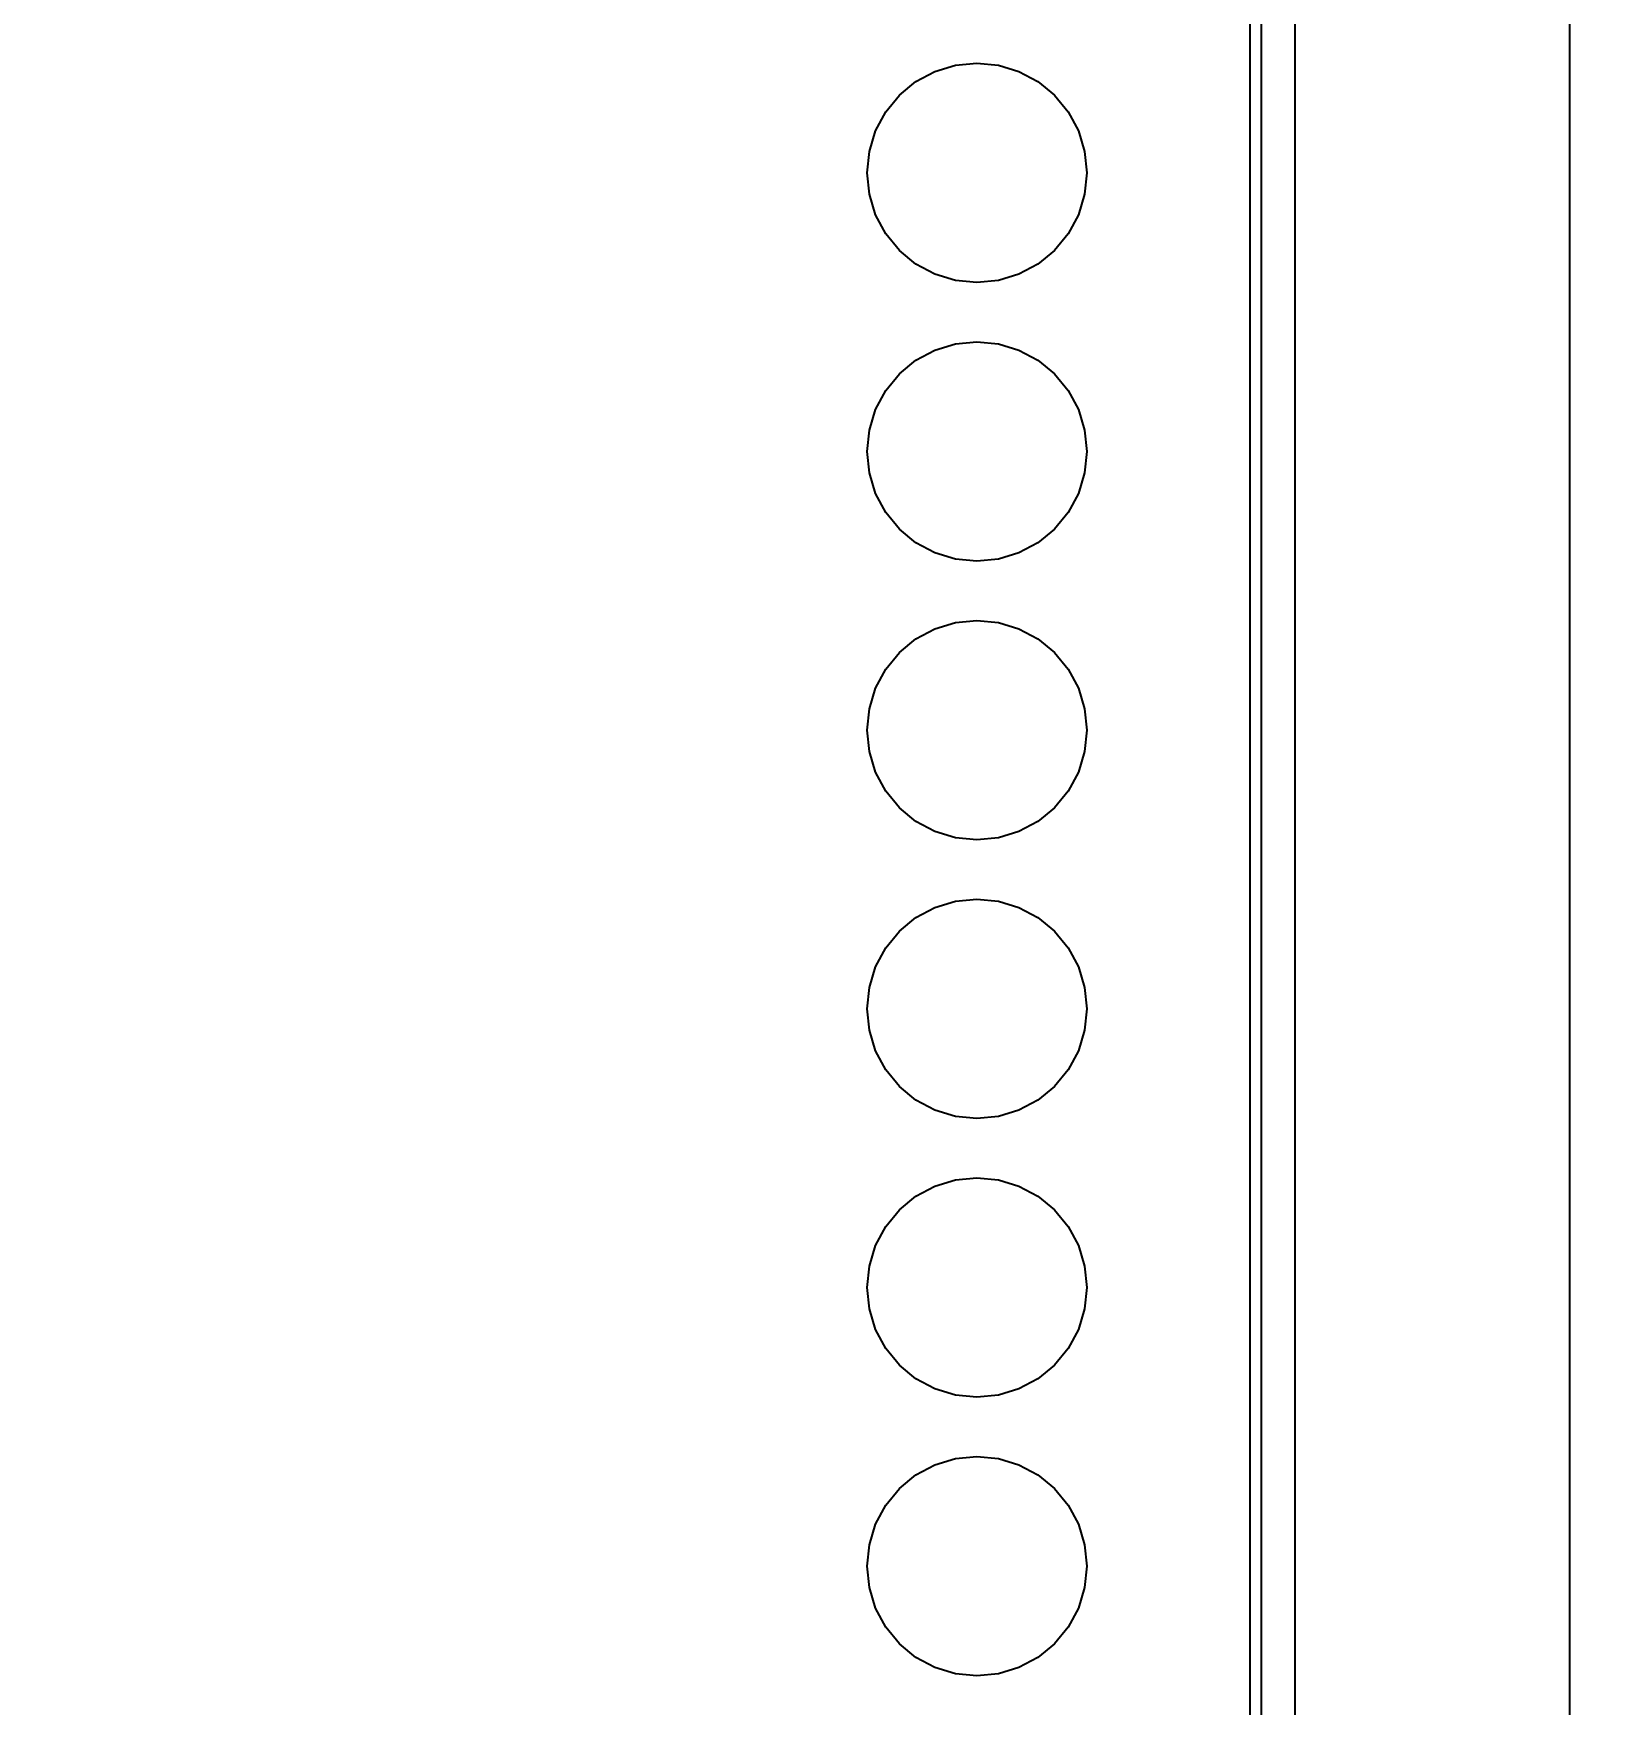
# Model space of a CAD drawing. Header units: millimetres. Extents: x 0 to 489, y -139 to 89.
# Drawn here: x 51.59 to 66.04, y 11.77 to 27.01 of the extents above; entities that cross this region are included whole.
import ezdxf

# ---------------------------------------------------------------- set-up
doc = ezdxf.new("R2010")
doc.units = ezdxf.units.MM
doc.header["$MEASUREMENT"] = 0
doc.layers.get('0').update_dxf_attribs({"linetype": 'CONTINUOUS'})
doc.layers.get('Defpoints').update_dxf_attribs({"linetype": 'CONTINUOUS'})
doc.layers.add('BLACK', color=7, linetype='CONTINUOUS')
doc.dimstyles.get("Standard").update_dxf_attribs({"dimtxt": 0.18, "dimasz": 0.18, "dimexe": 0.18, "dimexo": 0.0625, "dimgap": 0.09, "dimtad": 0, "dimtih": 1, "dimtoh": 1, "dimdec": 4, "dimzin": 0, "dimdsep": 46, "dimtxsty": 'Standard', "dimcen": 0.09, "dimadec": 0, "dimazin": 0, "dimtfac": 1, "dimtdec": 4, "dimtofl": 0, "dimtmove": 0, "dimatfit": 3, "dimfxl": 1, "dimtolj": 1, "dimtzin": 0, "dimarcsym": 0})

# ---------------------------------------------------------------- blocks, each defined once
blk = doc.blocks.new('*D0')
at = {"color": 0, "linetype": 'Continuous', "lineweight": -2, "transparency": 16777216}
for p, q in [((63.158, 55.01), (65.78, 55.01)), ((65.6, 54.83), (65.6, 28.19)), ((65.6, 1.19), (65.6, 27.83)), ((63.158, 1.01), (65.78, 1.01))]:
    blk.add_line(p, q, dxfattribs=at)
at = {"color": 0, "linetype": 'Continuous', "transparency": 16777216}
for points in [[(65.57, 54.83), (65.63, 54.83), (65.6, 55.01)], [(65.57, 1.19), (65.63, 1.19), (65.6, 1.01)]]:
    blk.add_solid(points, dxfattribs=at)
at = {"layer": 'Defpoints', "color": 0, "linetype": 'Continuous', "transparency": 16777216}
for p in [(63.096, 55.01), (63.096, 1.01), (65.6, 1.01)]:
    blk.add_point(p, dxfattribs=at)
at = {"color": 0, "linetype": 'Continuous', "transparency": 16777216, "insert": (65.6, 28.01), "char_height": 0.18, "attachment_point": 5}
blk.add_mtext('\\A1;54.0000', dxfattribs=at)

msp = doc.modelspace()

# ---------------------------------------------------------------- linework, layer by layer
at = {"linetype": 'Continuous'}
msp.add_lwpolyline([(0.09581, 1.00993), (63.09581, 1.00993), (63.09581, 55.00993), (0.09581, 55.00993)], close=True, dxfattribs=at)
at = {"layer": 'BLACK', "linetype": 'Continuous'}
for p, q in [((62.68407, 1.38039), (62.68407, 54.62039)), ((62.78407, 54.67039), (62.78407, 1.33039)), ((59.81107, 26.65929), (59.99907, 26.71619)), ((59.81107, 26.65929), (59.99907, 26.71619)), ((59.81107, 26.65929), (59.99907, 26.71619)), ((59.81107, 26.65929), (59.99907, 26.71619)), ((59.99907, 26.71619), (60.19407, 26.73539)), ((59.99907, 26.71619), (60.19407, 26.73539)), ((59.99907, 26.71619), (60.19407, 26.73539)), ((59.99907, 26.71619), (60.19407, 26.73539)), ((60.19407, 26.73539), (60.38907, 26.71619)), ((60.19407, 26.73539), (60.38907, 26.71619)), ((60.19407, 26.73539), (60.38907, 26.71619)), ((60.19407, 26.73539), (60.38907, 26.71619)), ((60.38907, 26.71619), (60.57707, 26.65929)), ((60.38907, 26.71619), (60.57707, 26.65929)), ((60.38907, 26.71619), (60.57707, 26.65929)), ((60.38907, 26.71619), (60.57707, 26.65929)), ((59.48707, 26.44249), (59.63807, 26.56689)), ((59.48707, 26.44249), (59.63807, 26.56689)), ((59.48707, 26.44249), (59.63807, 26.56689)), ((59.48707, 26.44249), (59.63807, 26.56689)), ((59.63807, 26.56689), (59.81107, 26.65929)), ((59.63807, 26.56689), (59.81107, 26.65929)), ((59.63807, 26.56689), (59.81107, 26.65929)), ((59.63807, 26.56689), (59.81107, 26.65929)), ((60.57707, 26.65929), (60.75007, 26.56689)), ((60.57707, 26.65929), (60.75007, 26.56689)), ((60.57707, 26.65929), (60.75007, 26.56689)), ((60.57707, 26.65929), (60.75007, 26.56689)), ((60.75007, 26.56689), (60.90107, 26.44249)), ((60.75007, 26.56689), (60.90107, 26.44249)), ((60.75007, 26.56689), (60.90107, 26.44249)), ((60.75007, 26.56689), (60.90107, 26.44249)), ((59.36307, 26.29099), (59.48707, 26.44249)), ((59.36307, 26.29099), (59.48707, 26.44249)), ((59.36307, 26.29099), (59.48707, 26.44249)), ((59.36307, 26.29099), (59.48707, 26.44249)), ((60.90107, 26.44249), (61.02507, 26.29099)), ((60.90107, 26.44249), (61.02507, 26.29099)), ((60.90107, 26.44249), (61.02507, 26.29099)), ((60.90107, 26.44249), (61.02507, 26.29099)), ((59.27007, 26.11809), (59.36307, 26.29099)), ((59.27007, 26.11809), (59.36307, 26.29099)), ((59.27007, 26.11809), (59.36307, 26.29099)), ((59.27007, 26.11809), (59.36307, 26.29099)), ((61.02507, 26.29099), (61.11807, 26.11809)), ((61.02507, 26.29099), (61.11807, 26.11809)), ((61.02507, 26.29099), (61.11807, 26.11809)), ((61.02507, 26.29099), (61.11807, 26.11809)), ((59.21307, 25.93049), (59.27007, 26.11809)), ((59.21307, 25.93049), (59.27007, 26.11809)), ((59.21307, 25.93049), (59.27007, 26.11809)), ((59.21307, 25.93049), (59.27007, 26.11809)), ((61.11807, 26.11809), (61.17507, 25.93049)), ((61.11807, 26.11809), (61.17507, 25.93049)), ((61.11807, 26.11809), (61.17507, 25.93049)), ((61.11807, 26.11809), (61.17507, 25.93049)), ((59.19407, 25.73539), (59.21307, 25.93049)), ((59.19407, 25.73539), (59.21307, 25.93049)), ((59.19407, 25.73539), (59.21307, 25.93049)), ((59.19407, 25.73539), (59.21307, 25.93049)), ((61.17507, 25.93049), (61.19407, 25.73539)), ((61.17507, 25.93049), (61.19407, 25.73539)), ((61.17507, 25.93049), (61.19407, 25.73539)), ((61.17507, 25.93049), (61.19407, 25.73539)), ((59.21307, 25.54029), (59.19407, 25.73539)), ((59.21307, 25.54029), (59.19407, 25.73539)), ((59.21307, 25.54029), (59.19407, 25.73539)), ((59.21307, 25.54029), (59.19407, 25.73539)), ((61.19407, 25.73539), (61.17507, 25.54029)), ((61.19407, 25.73539), (61.17507, 25.54029)), ((61.19407, 25.73539), (61.17507, 25.54029)), ((61.19407, 25.73539), (61.17507, 25.54029)), ((59.27007, 25.35269), (59.21307, 25.54029)), ((59.27007, 25.35269), (59.21307, 25.54029)), ((59.27007, 25.35269), (59.21307, 25.54029)), ((59.27007, 25.35269), (59.21307, 25.54029)), ((61.17507, 25.54029), (61.11807, 25.35269)), ((61.17507, 25.54029), (61.11807, 25.35269)), ((61.17507, 25.54029), (61.11807, 25.35269)), ((61.17507, 25.54029), (61.11807, 25.35269)), ((59.36307, 25.17979), (59.27007, 25.35269)), ((59.36307, 25.17979), (59.27007, 25.35269)), ((59.36307, 25.17979), (59.27007, 25.35269)), ((59.36307, 25.17979), (59.27007, 25.35269)), ((61.11807, 25.35269), (61.02507, 25.17979)), ((61.11807, 25.35269), (61.02507, 25.17979)), ((61.11807, 25.35269), (61.02507, 25.17979)), ((61.11807, 25.35269), (61.02507, 25.17979)), ((59.48707, 25.02829), (59.36307, 25.17979)), ((59.48707, 25.02829), (59.36307, 25.17979)), ((59.48707, 25.02829), (59.36307, 25.17979)), ((59.48707, 25.02829), (59.36307, 25.17979)), ((61.02507, 25.17979), (60.90107, 25.02829)), ((61.02507, 25.17979), (60.90107, 25.02829)), ((61.02507, 25.17979), (60.90107, 25.02829)), ((61.02507, 25.17979), (60.90107, 25.02829)), ((59.63807, 24.90389), (59.48707, 25.02829)), ((59.63807, 24.90389), (59.48707, 25.02829)), ((59.63807, 24.90389), (59.48707, 25.02829)), ((59.63807, 24.90389), (59.48707, 25.02829)), ((60.90107, 25.02829), (60.75007, 24.90389)), ((60.90107, 25.02829), (60.75007, 24.90389)), ((60.90107, 25.02829), (60.75007, 24.90389)), ((60.90107, 25.02829), (60.75007, 24.90389)), ((59.81107, 24.81149), (59.63807, 24.90389)), ((59.81107, 24.81149), (59.63807, 24.90389)), ((59.81107, 24.81149), (59.63807, 24.90389)), ((59.81107, 24.81149), (59.63807, 24.90389)), ((60.75007, 24.90389), (60.57707, 24.81149)), ((60.75007, 24.90389), (60.57707, 24.81149)), ((60.75007, 24.90389), (60.57707, 24.81149)), ((60.75007, 24.90389), (60.57707, 24.81149)), ((59.99907, 24.75459), (59.81107, 24.81149)), ((59.99907, 24.75459), (59.81107, 24.81149)), ((59.99907, 24.75459), (59.81107, 24.81149)), ((59.99907, 24.75459), (59.81107, 24.81149)), ((60.19407, 24.73539), (59.99907, 24.75459)), ((60.19407, 24.73539), (59.99907, 24.75459)), ((60.19407, 24.73539), (59.99907, 24.75459)), ((60.19407, 24.73539), (59.99907, 24.75459)), ((60.38907, 24.75459), (60.19407, 24.73539)), ((60.38907, 24.75459), (60.19407, 24.73539)), ((60.38907, 24.75459), (60.19407, 24.73539)), ((60.38907, 24.75459), (60.19407, 24.73539)), ((60.57707, 24.81149), (60.38907, 24.75459)), ((60.57707, 24.81149), (60.38907, 24.75459)), ((60.57707, 24.81149), (60.38907, 24.75459)), ((60.57707, 24.81149), (60.38907, 24.75459)), ((59.63807, 24.02689), (59.81107, 24.11929)), ((59.63807, 24.02689), (59.81107, 24.11929)), ((59.63807, 24.02689), (59.81107, 24.11929)), ((59.63807, 24.02689), (59.81107, 24.11929)), ((59.81107, 24.11929), (59.99907, 24.17619)), ((59.81107, 24.11929), (59.99907, 24.17619)), ((59.81107, 24.11929), (59.99907, 24.17619)), ((59.81107, 24.11929), (59.99907, 24.17619)), ((59.99907, 24.17619), (60.19407, 24.19539)), ((59.99907, 24.17619), (60.19407, 24.19539)), ((59.99907, 24.17619), (60.19407, 24.19539)), ((59.99907, 24.17619), (60.19407, 24.19539)), ((60.19407, 24.19539), (60.38907, 24.17619)), ((60.19407, 24.19539), (60.38907, 24.17619)), ((60.19407, 24.19539), (60.38907, 24.17619)), ((60.19407, 24.19539), (60.38907, 24.17619)), ((60.38907, 24.17619), (60.57707, 24.11929)), ((60.38907, 24.17619), (60.57707, 24.11929)), ((60.38907, 24.17619), (60.57707, 24.11929)), ((60.38907, 24.17619), (60.57707, 24.11929)), ((60.57707, 24.11929), (60.75007, 24.02689)), ((60.57707, 24.11929), (60.75007, 24.02689)), ((60.57707, 24.11929), (60.75007, 24.02689)), ((60.57707, 24.11929), (60.75007, 24.02689)), ((59.48707, 23.90249), (59.63807, 24.02689)), ((59.48707, 23.90249), (59.63807, 24.02689)), ((59.48707, 23.90249), (59.63807, 24.02689)), ((59.48707, 23.90249), (59.63807, 24.02689)), ((60.75007, 24.02689), (60.90107, 23.90249)), ((60.75007, 24.02689), (60.90107, 23.90249)), ((60.75007, 24.02689), (60.90107, 23.90249)), ((60.75007, 24.02689), (60.90107, 23.90249)), ((59.36307, 23.75099), (59.48707, 23.90249)), ((59.36307, 23.75099), (59.48707, 23.90249)), ((59.36307, 23.75099), (59.48707, 23.90249)), ((59.36307, 23.75099), (59.48707, 23.90249)), ((60.90107, 23.90249), (61.02507, 23.75099)), ((60.90107, 23.90249), (61.02507, 23.75099)), ((60.90107, 23.90249), (61.02507, 23.75099)), ((60.90107, 23.90249), (61.02507, 23.75099)), ((59.27007, 23.57809), (59.36307, 23.75099)), ((59.27007, 23.57809), (59.36307, 23.75099)), ((59.27007, 23.57809), (59.36307, 23.75099)), ((59.27007, 23.57809), (59.36307, 23.75099)), ((61.02507, 23.75099), (61.11807, 23.57809)), ((61.02507, 23.75099), (61.11807, 23.57809)), ((61.02507, 23.75099), (61.11807, 23.57809)), ((61.02507, 23.75099), (61.11807, 23.57809)), ((59.21307, 23.39049), (59.27007, 23.57809)), ((59.21307, 23.39049), (59.27007, 23.57809)), ((59.21307, 23.39049), (59.27007, 23.57809)), ((59.21307, 23.39049), (59.27007, 23.57809)), ((61.11807, 23.57809), (61.17507, 23.39049)), ((61.11807, 23.57809), (61.17507, 23.39049)), ((61.11807, 23.57809), (61.17507, 23.39049)), ((61.11807, 23.57809), (61.17507, 23.39049)), ((59.19407, 23.19539), (59.21307, 23.39049)), ((59.19407, 23.19539), (59.21307, 23.39049)), ((59.19407, 23.19539), (59.21307, 23.39049)), ((59.19407, 23.19539), (59.21307, 23.39049)), ((61.17507, 23.39049), (61.19407, 23.19539)), ((61.17507, 23.39049), (61.19407, 23.19539)), ((61.17507, 23.39049), (61.19407, 23.19539)), ((61.17507, 23.39049), (61.19407, 23.19539)), ((59.21307, 23.00029), (59.19407, 23.19539)), ((59.21307, 23.00029), (59.19407, 23.19539)), ((59.21307, 23.00029), (59.19407, 23.19539)), ((59.21307, 23.00029), (59.19407, 23.19539)), ((61.19407, 23.19539), (61.17507, 23.00029)), ((61.19407, 23.19539), (61.17507, 23.00029)), ((61.19407, 23.19539), (61.17507, 23.00029)), ((61.19407, 23.19539), (61.17507, 23.00029)), ((59.27007, 22.81269), (59.21307, 23.00029)), ((59.27007, 22.81269), (59.21307, 23.00029)), ((59.27007, 22.81269), (59.21307, 23.00029)), ((59.27007, 22.81269), (59.21307, 23.00029)), ((61.17507, 23.00029), (61.11807, 22.81269)), ((61.17507, 23.00029), (61.11807, 22.81269)), ((61.17507, 23.00029), (61.11807, 22.81269)), ((61.17507, 23.00029), (61.11807, 22.81269)), ((59.36307, 22.63979), (59.27007, 22.81269)), ((59.36307, 22.63979), (59.27007, 22.81269)), ((59.36307, 22.63979), (59.27007, 22.81269)), ((59.36307, 22.63979), (59.27007, 22.81269)), ((61.11807, 22.81269), (61.02507, 22.63979)), ((61.11807, 22.81269), (61.02507, 22.63979)), ((61.11807, 22.81269), (61.02507, 22.63979)), ((61.11807, 22.81269), (61.02507, 22.63979)), ((59.48707, 22.48829), (59.36307, 22.63979)), ((59.48707, 22.48829), (59.36307, 22.63979)), ((59.48707, 22.48829), (59.36307, 22.63979)), ((59.48707, 22.48829), (59.36307, 22.63979)), ((61.02507, 22.63979), (60.90107, 22.48829)), ((61.02507, 22.63979), (60.90107, 22.48829)), ((61.02507, 22.63979), (60.90107, 22.48829)), ((61.02507, 22.63979), (60.90107, 22.48829)), ((59.63807, 22.36389), (59.48707, 22.48829)), ((59.63807, 22.36389), (59.48707, 22.48829)), ((59.63807, 22.36389), (59.48707, 22.48829)), ((59.63807, 22.36389), (59.48707, 22.48829)), ((60.90107, 22.48829), (60.75007, 22.36389)), ((60.90107, 22.48829), (60.75007, 22.36389)), ((60.90107, 22.48829), (60.75007, 22.36389)), ((60.90107, 22.48829), (60.75007, 22.36389)), ((59.81107, 22.27149), (59.63807, 22.36389)), ((59.81107, 22.27149), (59.63807, 22.36389)), ((59.81107, 22.27149), (59.63807, 22.36389)), ((59.81107, 22.27149), (59.63807, 22.36389)), ((59.99907, 22.21459), (59.81107, 22.27149)), ((59.99907, 22.21459), (59.81107, 22.27149)), ((59.99907, 22.21459), (59.81107, 22.27149)), ((59.99907, 22.21459), (59.81107, 22.27149)), ((60.57707, 22.27149), (60.38907, 22.21459)), ((60.57707, 22.27149), (60.38907, 22.21459)), ((60.57707, 22.27149), (60.38907, 22.21459)), ((60.57707, 22.27149), (60.38907, 22.21459)), ((60.75007, 22.36389), (60.57707, 22.27149)), ((60.75007, 22.36389), (60.57707, 22.27149)), ((60.75007, 22.36389), (60.57707, 22.27149)), ((60.75007, 22.36389), (60.57707, 22.27149)), ((60.19407, 22.19539), (59.99907, 22.21459)), ((60.19407, 22.19539), (59.99907, 22.21459)), ((60.19407, 22.19539), (59.99907, 22.21459)), ((60.19407, 22.19539), (59.99907, 22.21459)), ((60.38907, 22.21459), (60.19407, 22.19539)), ((60.38907, 22.21459), (60.19407, 22.19539)), ((60.38907, 22.21459), (60.19407, 22.19539)), ((60.38907, 22.21459), (60.19407, 22.19539)), ((59.99907, 21.63619), (60.19407, 21.65539)), ((59.99907, 21.63619), (60.19407, 21.65539)), ((59.99907, 21.63619), (60.19407, 21.65539)), ((59.99907, 21.63619), (60.19407, 21.65539)), ((60.19407, 21.65539), (60.38907, 21.63619)), ((60.19407, 21.65539), (60.38907, 21.63619)), ((60.19407, 21.65539), (60.38907, 21.63619)), ((60.19407, 21.65539), (60.38907, 21.63619)), ((59.63807, 21.48689), (59.81107, 21.57929)), ((59.63807, 21.48689), (59.81107, 21.57929)), ((59.63807, 21.48689), (59.81107, 21.57929)), ((59.63807, 21.48689), (59.81107, 21.57929)), ((59.81107, 21.57929), (59.99907, 21.63619)), ((59.81107, 21.57929), (59.99907, 21.63619)), ((59.81107, 21.57929), (59.99907, 21.63619)), ((59.81107, 21.57929), (59.99907, 21.63619)), ((60.38907, 21.63619), (60.57707, 21.57929)), ((60.38907, 21.63619), (60.57707, 21.57929)), ((60.38907, 21.63619), (60.57707, 21.57929)), ((60.38907, 21.63619), (60.57707, 21.57929)), ((60.57707, 21.57929), (60.75007, 21.48689)), ((60.57707, 21.57929), (60.75007, 21.48689)), ((60.57707, 21.57929), (60.75007, 21.48689)), ((60.57707, 21.57929), (60.75007, 21.48689)), ((59.36307, 21.21099), (59.48707, 21.36249)), ((59.36307, 21.21099), (59.48707, 21.36249)), ((59.36307, 21.21099), (59.48707, 21.36249)), ((59.36307, 21.21099), (59.48707, 21.36249)), ((59.48707, 21.36249), (59.63807, 21.48689)), ((59.48707, 21.36249), (59.63807, 21.48689)), ((59.48707, 21.36249), (59.63807, 21.48689)), ((59.48707, 21.36249), (59.63807, 21.48689)), ((60.75007, 21.48689), (60.90107, 21.36249)), ((60.75007, 21.48689), (60.90107, 21.36249)), ((60.75007, 21.48689), (60.90107, 21.36249)), ((60.75007, 21.48689), (60.90107, 21.36249)), ((60.90107, 21.36249), (61.02507, 21.21099)), ((60.90107, 21.36249), (61.02507, 21.21099)), ((60.90107, 21.36249), (61.02507, 21.21099)), ((60.90107, 21.36249), (61.02507, 21.21099)), ((59.27007, 21.03809), (59.36307, 21.21099)), ((59.27007, 21.03809), (59.36307, 21.21099)), ((59.27007, 21.03809), (59.36307, 21.21099)), ((59.27007, 21.03809), (59.36307, 21.21099)), ((61.02507, 21.21099), (61.11807, 21.03809)), ((61.02507, 21.21099), (61.11807, 21.03809)), ((61.02507, 21.21099), (61.11807, 21.03809)), ((61.02507, 21.21099), (61.11807, 21.03809)), ((59.21307, 20.85049), (59.27007, 21.03809)), ((59.21307, 20.85049), (59.27007, 21.03809)), ((59.21307, 20.85049), (59.27007, 21.03809)), ((59.21307, 20.85049), (59.27007, 21.03809)), ((61.11807, 21.03809), (61.17507, 20.85049)), ((61.11807, 21.03809), (61.17507, 20.85049)), ((61.11807, 21.03809), (61.17507, 20.85049)), ((61.11807, 21.03809), (61.17507, 20.85049)), ((59.19407, 20.65539), (59.21307, 20.85049)), ((59.19407, 20.65539), (59.21307, 20.85049)), ((59.19407, 20.65539), (59.21307, 20.85049)), ((59.19407, 20.65539), (59.21307, 20.85049)), ((61.17507, 20.85049), (61.19407, 20.65539)), ((61.17507, 20.85049), (61.19407, 20.65539)), ((61.17507, 20.85049), (61.19407, 20.65539)), ((61.17507, 20.85049), (61.19407, 20.65539)), ((59.21307, 20.46029), (59.19407, 20.65539)), ((59.21307, 20.46029), (59.19407, 20.65539)), ((59.21307, 20.46029), (59.19407, 20.65539)), ((59.21307, 20.46029), (59.19407, 20.65539)), ((61.19407, 20.65539), (61.17507, 20.46029)), ((61.19407, 20.65539), (61.17507, 20.46029)), ((61.19407, 20.65539), (61.17507, 20.46029)), ((61.19407, 20.65539), (61.17507, 20.46029)), ((59.27007, 20.27269), (59.21307, 20.46029)), ((59.27007, 20.27269), (59.21307, 20.46029)), ((59.27007, 20.27269), (59.21307, 20.46029)), ((59.27007, 20.27269), (59.21307, 20.46029)), ((61.17507, 20.46029), (61.11807, 20.27269)), ((61.17507, 20.46029), (61.11807, 20.27269)), ((61.17507, 20.46029), (61.11807, 20.27269)), ((61.17507, 20.46029), (61.11807, 20.27269)), ((59.36307, 20.09979), (59.27007, 20.27269)), ((59.36307, 20.09979), (59.27007, 20.27269)), ((59.36307, 20.09979), (59.27007, 20.27269)), ((59.36307, 20.09979), (59.27007, 20.27269)), ((61.11807, 20.27269), (61.02507, 20.09979)), ((61.11807, 20.27269), (61.02507, 20.09979)), ((61.11807, 20.27269), (61.02507, 20.09979)), ((61.11807, 20.27269), (61.02507, 20.09979)), ((59.48707, 19.94829), (59.36307, 20.09979)), ((59.48707, 19.94829), (59.36307, 20.09979)), ((59.48707, 19.94829), (59.36307, 20.09979)), ((59.48707, 19.94829), (59.36307, 20.09979)), ((61.02507, 20.09979), (60.90107, 19.94829)), ((61.02507, 20.09979), (60.90107, 19.94829)), ((61.02507, 20.09979), (60.90107, 19.94829)), ((61.02507, 20.09979), (60.90107, 19.94829)), ((59.63807, 19.82389), (59.48707, 19.94829)), ((59.63807, 19.82389), (59.48707, 19.94829)), ((59.63807, 19.82389), (59.48707, 19.94829)), ((59.63807, 19.82389), (59.48707, 19.94829)), ((59.81107, 19.73149), (59.63807, 19.82389)), ((59.81107, 19.73149), (59.63807, 19.82389)), ((59.81107, 19.73149), (59.63807, 19.82389)), ((59.81107, 19.73149), (59.63807, 19.82389)), ((60.75007, 19.82389), (60.57707, 19.73149)), ((60.75007, 19.82389), (60.57707, 19.73149)), ((60.75007, 19.82389), (60.57707, 19.73149)), ((60.75007, 19.82389), (60.57707, 19.73149)), ((60.90107, 19.94829), (60.75007, 19.82389)), ((60.90107, 19.94829), (60.75007, 19.82389)), ((60.90107, 19.94829), (60.75007, 19.82389)), ((60.90107, 19.94829), (60.75007, 19.82389)), ((59.99907, 19.67459), (59.81107, 19.73149)), ((59.99907, 19.67459), (59.81107, 19.73149)), ((59.99907, 19.67459), (59.81107, 19.73149)), ((59.99907, 19.67459), (59.81107, 19.73149)), ((60.19407, 19.65539), (59.99907, 19.67459)), ((60.19407, 19.65539), (59.99907, 19.67459)), ((60.19407, 19.65539), (59.99907, 19.67459)), ((60.19407, 19.65539), (59.99907, 19.67459)), ((60.38907, 19.67459), (60.19407, 19.65539)), ((60.38907, 19.67459), (60.19407, 19.65539)), ((60.38907, 19.67459), (60.19407, 19.65539)), ((60.38907, 19.67459), (60.19407, 19.65539)), ((60.57707, 19.73149), (60.38907, 19.67459)), ((60.57707, 19.73149), (60.38907, 19.67459)), ((60.57707, 19.73149), (60.38907, 19.67459)), ((60.57707, 19.73149), (60.38907, 19.67459)), ((59.81107, 19.03929), (59.99907, 19.09619)), ((59.81107, 19.03929), (59.99907, 19.09619)), ((59.81107, 19.03929), (59.99907, 19.09619)), ((59.81107, 19.03929), (59.99907, 19.09619)), ((59.99907, 19.09619), (60.19407, 19.11539)), ((59.99907, 19.09619), (60.19407, 19.11539)), ((59.99907, 19.09619), (60.19407, 19.11539)), ((59.99907, 19.09619), (60.19407, 19.11539)), ((60.19407, 19.11539), (60.38907, 19.09619)), ((60.19407, 19.11539), (60.38907, 19.09619)), ((60.19407, 19.11539), (60.38907, 19.09619)), ((60.19407, 19.11539), (60.38907, 19.09619)), ((60.38907, 19.09619), (60.57707, 19.03929)), ((60.38907, 19.09619), (60.57707, 19.03929)), ((60.38907, 19.09619), (60.57707, 19.03929)), ((60.38907, 19.09619), (60.57707, 19.03929)), ((59.48707, 18.82249), (59.63807, 18.94689)), ((59.48707, 18.82249), (59.63807, 18.94689)), ((59.48707, 18.82249), (59.63807, 18.94689)), ((59.48707, 18.82249), (59.63807, 18.94689)), ((59.63807, 18.94689), (59.81107, 19.03929)), ((59.63807, 18.94689), (59.81107, 19.03929)), ((59.63807, 18.94689), (59.81107, 19.03929)), ((59.63807, 18.94689), (59.81107, 19.03929)), ((60.57707, 19.03929), (60.75007, 18.94689)), ((60.57707, 19.03929), (60.75007, 18.94689)), ((60.57707, 19.03929), (60.75007, 18.94689)), ((60.57707, 19.03929), (60.75007, 18.94689)), ((60.75007, 18.94689), (60.90107, 18.82249)), ((60.75007, 18.94689), (60.90107, 18.82249)), ((60.75007, 18.94689), (60.90107, 18.82249)), ((60.75007, 18.94689), (60.90107, 18.82249)), ((59.36307, 18.67099), (59.48707, 18.82249)), ((59.36307, 18.67099), (59.48707, 18.82249)), ((59.36307, 18.67099), (59.48707, 18.82249)), ((59.36307, 18.67099), (59.48707, 18.82249)), ((60.90107, 18.82249), (61.02507, 18.67099)), ((60.90107, 18.82249), (61.02507, 18.67099)), ((60.90107, 18.82249), (61.02507, 18.67099)), ((60.90107, 18.82249), (61.02507, 18.67099)), ((59.27007, 18.49809), (59.36307, 18.67099)), ((59.27007, 18.49809), (59.36307, 18.67099)), ((59.27007, 18.49809), (59.36307, 18.67099)), ((59.27007, 18.49809), (59.36307, 18.67099)), ((61.02507, 18.67099), (61.11807, 18.49809)), ((61.02507, 18.67099), (61.11807, 18.49809)), ((61.02507, 18.67099), (61.11807, 18.49809)), ((61.02507, 18.67099), (61.11807, 18.49809)), ((59.21307, 18.31049), (59.27007, 18.49809)), ((59.21307, 18.31049), (59.27007, 18.49809)), ((59.21307, 18.31049), (59.27007, 18.49809)), ((59.21307, 18.31049), (59.27007, 18.49809)), ((61.11807, 18.49809), (61.17507, 18.31049)), ((61.11807, 18.49809), (61.17507, 18.31049)), ((61.11807, 18.49809), (61.17507, 18.31049)), ((61.11807, 18.49809), (61.17507, 18.31049)), ((59.19407, 18.11539), (59.21307, 18.31049)), ((59.19407, 18.11539), (59.21307, 18.31049)), ((59.19407, 18.11539), (59.21307, 18.31049)), ((59.19407, 18.11539), (59.21307, 18.31049)), ((61.17507, 18.31049), (61.19407, 18.11539)), ((61.17507, 18.31049), (61.19407, 18.11539)), ((61.17507, 18.31049), (61.19407, 18.11539)), ((61.17507, 18.31049), (61.19407, 18.11539)), ((59.21307, 17.92029), (59.19407, 18.11539)), ((59.21307, 17.92029), (59.19407, 18.11539)), ((59.21307, 17.92029), (59.19407, 18.11539)), ((59.21307, 17.92029), (59.19407, 18.11539)), ((61.19407, 18.11539), (61.17507, 17.92029)), ((61.19407, 18.11539), (61.17507, 17.92029)), ((61.19407, 18.11539), (61.17507, 17.92029)), ((61.19407, 18.11539), (61.17507, 17.92029)), ((59.27007, 17.73269), (59.21307, 17.92029)), ((59.27007, 17.73269), (59.21307, 17.92029)), ((59.27007, 17.73269), (59.21307, 17.92029)), ((59.27007, 17.73269), (59.21307, 17.92029)), ((61.17507, 17.92029), (61.11807, 17.73269)), ((61.17507, 17.92029), (61.11807, 17.73269)), ((61.17507, 17.92029), (61.11807, 17.73269)), ((61.17507, 17.92029), (61.11807, 17.73269)), ((59.36307, 17.55979), (59.27007, 17.73269)), ((59.36307, 17.55979), (59.27007, 17.73269)), ((59.36307, 17.55979), (59.27007, 17.73269)), ((59.36307, 17.55979), (59.27007, 17.73269)), ((61.11807, 17.73269), (61.02507, 17.55979)), ((61.11807, 17.73269), (61.02507, 17.55979)), ((61.11807, 17.73269), (61.02507, 17.55979)), ((61.11807, 17.73269), (61.02507, 17.55979)), ((59.48707, 17.40829), (59.36307, 17.55979)), ((59.48707, 17.40829), (59.36307, 17.55979)), ((59.48707, 17.40829), (59.36307, 17.55979)), ((59.48707, 17.40829), (59.36307, 17.55979)), ((61.02507, 17.55979), (60.90107, 17.40829)), ((61.02507, 17.55979), (60.90107, 17.40829)), ((61.02507, 17.55979), (60.90107, 17.40829)), ((61.02507, 17.55979), (60.90107, 17.40829)), ((59.63807, 17.28389), (59.48707, 17.40829)), ((59.63807, 17.28389), (59.48707, 17.40829)), ((59.63807, 17.28389), (59.48707, 17.40829)), ((59.63807, 17.28389), (59.48707, 17.40829)), ((60.90107, 17.40829), (60.75007, 17.28389)), ((60.90107, 17.40829), (60.75007, 17.28389)), ((60.90107, 17.40829), (60.75007, 17.28389)), ((60.90107, 17.40829), (60.75007, 17.28389)), ((59.81107, 17.19149), (59.63807, 17.28389)), ((59.81107, 17.19149), (59.63807, 17.28389)), ((59.81107, 17.19149), (59.63807, 17.28389)), ((59.81107, 17.19149), (59.63807, 17.28389)), ((60.75007, 17.28389), (60.57707, 17.19149)), ((60.75007, 17.28389), (60.57707, 17.19149)), ((60.75007, 17.28389), (60.57707, 17.19149)), ((60.75007, 17.28389), (60.57707, 17.19149)), ((59.99907, 17.13459), (59.81107, 17.19149)), ((59.99907, 17.13459), (59.81107, 17.19149)), ((59.99907, 17.13459), (59.81107, 17.19149)), ((59.99907, 17.13459), (59.81107, 17.19149)), ((60.19407, 17.11539), (59.99907, 17.13459)), ((60.19407, 17.11539), (59.99907, 17.13459)), ((60.19407, 17.11539), (59.99907, 17.13459)), ((60.19407, 17.11539), (59.99907, 17.13459)), ((60.38907, 17.13459), (60.19407, 17.11539)), ((60.38907, 17.13459), (60.19407, 17.11539)), ((60.38907, 17.13459), (60.19407, 17.11539)), ((60.38907, 17.13459), (60.19407, 17.11539)), ((60.57707, 17.19149), (60.38907, 17.13459)), ((60.57707, 17.19149), (60.38907, 17.13459)), ((60.57707, 17.19149), (60.38907, 17.13459)), ((60.57707, 17.19149), (60.38907, 17.13459)), ((59.63807, 16.40689), (59.81107, 16.49929)), ((59.63807, 16.40689), (59.81107, 16.49929)), ((59.63807, 16.40689), (59.81107, 16.49929)), ((59.63807, 16.40689), (59.81107, 16.49929)), ((59.81107, 16.49929), (59.99907, 16.55619)), ((59.81107, 16.49929), (59.99907, 16.55619)), ((59.81107, 16.49929), (59.99907, 16.55619)), ((59.81107, 16.49929), (59.99907, 16.55619)), ((59.99907, 16.55619), (60.19407, 16.57539)), ((59.99907, 16.55619), (60.19407, 16.57539)), ((59.99907, 16.55619), (60.19407, 16.57539)), ((59.99907, 16.55619), (60.19407, 16.57539)), ((60.19407, 16.57539), (60.38907, 16.55619)), ((60.19407, 16.57539), (60.38907, 16.55619)), ((60.19407, 16.57539), (60.38907, 16.55619)), ((60.19407, 16.57539), (60.38907, 16.55619)), ((60.38907, 16.55619), (60.57707, 16.49929)), ((60.38907, 16.55619), (60.57707, 16.49929)), ((60.38907, 16.55619), (60.57707, 16.49929)), ((60.38907, 16.55619), (60.57707, 16.49929)), ((60.57707, 16.49929), (60.75007, 16.40689)), ((60.57707, 16.49929), (60.75007, 16.40689)), ((60.57707, 16.49929), (60.75007, 16.40689)), ((60.57707, 16.49929), (60.75007, 16.40689)), ((59.48707, 16.28249), (59.63807, 16.40689)), ((59.48707, 16.28249), (59.63807, 16.40689)), ((59.48707, 16.28249), (59.63807, 16.40689)), ((59.48707, 16.28249), (59.63807, 16.40689)), ((60.75007, 16.40689), (60.90107, 16.28249)), ((60.75007, 16.40689), (60.90107, 16.28249)), ((60.75007, 16.40689), (60.90107, 16.28249)), ((60.75007, 16.40689), (60.90107, 16.28249)), ((59.36307, 16.13099), (59.48707, 16.28249)), ((59.36307, 16.13099), (59.48707, 16.28249)), ((59.36307, 16.13099), (59.48707, 16.28249)), ((59.36307, 16.13099), (59.48707, 16.28249)), ((60.90107, 16.28249), (61.02507, 16.13099)), ((60.90107, 16.28249), (61.02507, 16.13099)), ((60.90107, 16.28249), (61.02507, 16.13099)), ((60.90107, 16.28249), (61.02507, 16.13099)), ((59.27007, 15.95809), (59.36307, 16.13099)), ((59.27007, 15.95809), (59.36307, 16.13099)), ((59.27007, 15.95809), (59.36307, 16.13099)), ((59.27007, 15.95809), (59.36307, 16.13099)), ((61.02507, 16.13099), (61.11807, 15.95809)), ((61.02507, 16.13099), (61.11807, 15.95809)), ((61.02507, 16.13099), (61.11807, 15.95809)), ((61.02507, 16.13099), (61.11807, 15.95809)), ((59.21307, 15.77049), (59.27007, 15.95809)), ((59.21307, 15.77049), (59.27007, 15.95809)), ((59.21307, 15.77049), (59.27007, 15.95809)), ((59.21307, 15.77049), (59.27007, 15.95809)), ((61.11807, 15.95809), (61.17507, 15.77049)), ((61.11807, 15.95809), (61.17507, 15.77049)), ((61.11807, 15.95809), (61.17507, 15.77049)), ((61.11807, 15.95809), (61.17507, 15.77049)), ((59.19407, 15.57539), (59.21307, 15.77049)), ((59.19407, 15.57539), (59.21307, 15.77049)), ((59.19407, 15.57539), (59.21307, 15.77049)), ((59.19407, 15.57539), (59.21307, 15.77049)), ((61.17507, 15.77049), (61.19407, 15.57539)), ((61.17507, 15.77049), (61.19407, 15.57539)), ((61.17507, 15.77049), (61.19407, 15.57539)), ((61.17507, 15.77049), (61.19407, 15.57539)), ((59.21307, 15.38029), (59.19407, 15.57539)), ((59.21307, 15.38029), (59.19407, 15.57539)), ((59.21307, 15.38029), (59.19407, 15.57539)), ((59.21307, 15.38029), (59.19407, 15.57539)), ((61.19407, 15.57539), (61.17507, 15.38029)), ((61.19407, 15.57539), (61.17507, 15.38029)), ((61.19407, 15.57539), (61.17507, 15.38029)), ((61.19407, 15.57539), (61.17507, 15.38029)), ((59.27007, 15.19269), (59.21307, 15.38029)), ((59.27007, 15.19269), (59.21307, 15.38029)), ((59.27007, 15.19269), (59.21307, 15.38029)), ((59.27007, 15.19269), (59.21307, 15.38029)), ((61.17507, 15.38029), (61.11807, 15.19269)), ((61.17507, 15.38029), (61.11807, 15.19269)), ((61.17507, 15.38029), (61.11807, 15.19269)), ((61.17507, 15.38029), (61.11807, 15.19269)), ((59.36307, 15.01979), (59.27007, 15.19269)), ((59.36307, 15.01979), (59.27007, 15.19269)), ((59.36307, 15.01979), (59.27007, 15.19269)), ((59.36307, 15.01979), (59.27007, 15.19269)), ((61.11807, 15.19269), (61.02507, 15.01979)), ((61.11807, 15.19269), (61.02507, 15.01979)), ((61.11807, 15.19269), (61.02507, 15.01979)), ((61.11807, 15.19269), (61.02507, 15.01979)), ((59.48707, 14.86829), (59.36307, 15.01979)), ((59.48707, 14.86829), (59.36307, 15.01979)), ((59.48707, 14.86829), (59.36307, 15.01979)), ((59.48707, 14.86829), (59.36307, 15.01979)), ((61.02507, 15.01979), (60.90107, 14.86829)), ((61.02507, 15.01979), (60.90107, 14.86829)), ((61.02507, 15.01979), (60.90107, 14.86829)), ((61.02507, 15.01979), (60.90107, 14.86829)), ((59.63807, 14.74389), (59.48707, 14.86829)), ((59.63807, 14.74389), (59.48707, 14.86829)), ((59.63807, 14.74389), (59.48707, 14.86829)), ((59.63807, 14.74389), (59.48707, 14.86829)), ((60.90107, 14.86829), (60.75007, 14.74389)), ((60.90107, 14.86829), (60.75007, 14.74389)), ((60.90107, 14.86829), (60.75007, 14.74389)), ((60.90107, 14.86829), (60.75007, 14.74389)), ((59.81107, 14.65149), (59.63807, 14.74389)), ((59.81107, 14.65149), (59.63807, 14.74389)), ((59.81107, 14.65149), (59.63807, 14.74389)), ((59.81107, 14.65149), (59.63807, 14.74389)), ((59.99907, 14.59459), (59.81107, 14.65149)), ((59.99907, 14.59459), (59.81107, 14.65149)), ((59.99907, 14.59459), (59.81107, 14.65149)), ((59.99907, 14.59459), (59.81107, 14.65149)), ((60.57707, 14.65149), (60.38907, 14.59459)), ((60.57707, 14.65149), (60.38907, 14.59459)), ((60.57707, 14.65149), (60.38907, 14.59459)), ((60.57707, 14.65149), (60.38907, 14.59459)), ((60.75007, 14.74389), (60.57707, 14.65149)), ((60.75007, 14.74389), (60.57707, 14.65149)), ((60.75007, 14.74389), (60.57707, 14.65149)), ((60.75007, 14.74389), (60.57707, 14.65149)), ((60.19407, 14.57539), (59.99907, 14.59459)), ((60.19407, 14.57539), (59.99907, 14.59459)), ((60.19407, 14.57539), (59.99907, 14.59459)), ((60.19407, 14.57539), (59.99907, 14.59459)), ((60.38907, 14.59459), (60.19407, 14.57539)), ((60.38907, 14.59459), (60.19407, 14.57539)), ((60.38907, 14.59459), (60.19407, 14.57539)), ((60.38907, 14.59459), (60.19407, 14.57539)), ((59.99907, 14.01619), (60.19407, 14.03539)), ((59.99907, 14.01619), (60.19407, 14.03539)), ((59.99907, 14.01619), (60.19407, 14.03539)), ((59.99907, 14.01619), (60.19407, 14.03539)), ((60.19407, 14.03539), (60.38907, 14.01619)), ((60.19407, 14.03539), (60.38907, 14.01619)), ((60.19407, 14.03539), (60.38907, 14.01619)), ((60.19407, 14.03539), (60.38907, 14.01619)), ((59.63807, 13.86689), (59.81107, 13.95929)), ((59.63807, 13.86689), (59.81107, 13.95929)), ((59.63807, 13.86689), (59.81107, 13.95929)), ((59.63807, 13.86689), (59.81107, 13.95929)), ((59.81107, 13.95929), (59.99907, 14.01619)), ((59.81107, 13.95929), (59.99907, 14.01619)), ((59.81107, 13.95929), (59.99907, 14.01619)), ((59.81107, 13.95929), (59.99907, 14.01619)), ((60.38907, 14.01619), (60.57707, 13.95929)), ((60.38907, 14.01619), (60.57707, 13.95929)), ((60.38907, 14.01619), (60.57707, 13.95929)), ((60.38907, 14.01619), (60.57707, 13.95929)), ((60.57707, 13.95929), (60.75007, 13.86689)), ((60.57707, 13.95929), (60.75007, 13.86689)), ((60.57707, 13.95929), (60.75007, 13.86689)), ((60.57707, 13.95929), (60.75007, 13.86689)), ((59.36307, 13.59099), (59.48707, 13.74249)), ((59.36307, 13.59099), (59.48707, 13.74249)), ((59.36307, 13.59099), (59.48707, 13.74249)), ((59.36307, 13.59099), (59.48707, 13.74249)), ((59.48707, 13.74249), (59.63807, 13.86689)), ((59.48707, 13.74249), (59.63807, 13.86689)), ((59.48707, 13.74249), (59.63807, 13.86689)), ((59.48707, 13.74249), (59.63807, 13.86689)), ((60.75007, 13.86689), (60.90107, 13.74249)), ((60.75007, 13.86689), (60.90107, 13.74249)), ((60.75007, 13.86689), (60.90107, 13.74249)), ((60.75007, 13.86689), (60.90107, 13.74249)), ((60.90107, 13.74249), (61.02507, 13.59099)), ((60.90107, 13.74249), (61.02507, 13.59099)), ((60.90107, 13.74249), (61.02507, 13.59099)), ((60.90107, 13.74249), (61.02507, 13.59099)), ((59.27007, 13.41809), (59.36307, 13.59099)), ((59.27007, 13.41809), (59.36307, 13.59099)), ((59.27007, 13.41809), (59.36307, 13.59099)), ((59.27007, 13.41809), (59.36307, 13.59099)), ((61.02507, 13.59099), (61.11807, 13.41809)), ((61.02507, 13.59099), (61.11807, 13.41809)), ((61.02507, 13.59099), (61.11807, 13.41809)), ((61.02507, 13.59099), (61.11807, 13.41809)), ((59.21307, 13.23049), (59.27007, 13.41809)), ((59.21307, 13.23049), (59.27007, 13.41809)), ((59.21307, 13.23049), (59.27007, 13.41809)), ((59.21307, 13.23049), (59.27007, 13.41809)), ((61.11807, 13.41809), (61.17507, 13.23049)), ((61.11807, 13.41809), (61.17507, 13.23049)), ((61.11807, 13.41809), (61.17507, 13.23049)), ((61.11807, 13.41809), (61.17507, 13.23049)), ((59.19407, 13.03539), (59.21307, 13.23049)), ((59.19407, 13.03539), (59.21307, 13.23049)), ((59.19407, 13.03539), (59.21307, 13.23049)), ((59.19407, 13.03539), (59.21307, 13.23049)), ((61.17507, 13.23049), (61.19407, 13.03539)), ((61.17507, 13.23049), (61.19407, 13.03539)), ((61.17507, 13.23049), (61.19407, 13.03539)), ((61.17507, 13.23049), (61.19407, 13.03539)), ((59.21307, 12.84029), (59.19407, 13.03539)), ((59.21307, 12.84029), (59.19407, 13.03539)), ((59.21307, 12.84029), (59.19407, 13.03539)), ((59.21307, 12.84029), (59.19407, 13.03539)), ((61.19407, 13.03539), (61.17507, 12.84029)), ((61.19407, 13.03539), (61.17507, 12.84029)), ((61.19407, 13.03539), (61.17507, 12.84029)), ((61.19407, 13.03539), (61.17507, 12.84029)), ((59.27007, 12.65269), (59.21307, 12.84029)), ((59.27007, 12.65269), (59.21307, 12.84029)), ((59.27007, 12.65269), (59.21307, 12.84029)), ((59.27007, 12.65269), (59.21307, 12.84029)), ((61.17507, 12.84029), (61.11807, 12.65269)), ((61.17507, 12.84029), (61.11807, 12.65269)), ((61.17507, 12.84029), (61.11807, 12.65269)), ((61.17507, 12.84029), (61.11807, 12.65269)), ((59.36307, 12.47979), (59.27007, 12.65269)), ((59.36307, 12.47979), (59.27007, 12.65269)), ((59.36307, 12.47979), (59.27007, 12.65269)), ((59.36307, 12.47979), (59.27007, 12.65269)), ((61.11807, 12.65269), (61.02507, 12.47979)), ((61.11807, 12.65269), (61.02507, 12.47979)), ((61.11807, 12.65269), (61.02507, 12.47979)), ((61.11807, 12.65269), (61.02507, 12.47979)), ((59.48707, 12.32829), (59.36307, 12.47979)), ((59.48707, 12.32829), (59.36307, 12.47979)), ((59.48707, 12.32829), (59.36307, 12.47979)), ((59.48707, 12.32829), (59.36307, 12.47979)), ((61.02507, 12.47979), (60.90107, 12.32829)), ((61.02507, 12.47979), (60.90107, 12.32829)), ((61.02507, 12.47979), (60.90107, 12.32829)), ((61.02507, 12.47979), (60.90107, 12.32829)), ((59.63807, 12.20389), (59.48707, 12.32829)), ((59.63807, 12.20389), (59.48707, 12.32829)), ((59.63807, 12.20389), (59.48707, 12.32829)), ((59.63807, 12.20389), (59.48707, 12.32829)), ((59.81107, 12.11149), (59.63807, 12.20389)), ((59.81107, 12.11149), (59.63807, 12.20389)), ((59.81107, 12.11149), (59.63807, 12.20389)), ((59.81107, 12.11149), (59.63807, 12.20389)), ((60.75007, 12.20389), (60.57707, 12.11149)), ((60.75007, 12.20389), (60.57707, 12.11149)), ((60.75007, 12.20389), (60.57707, 12.11149)), ((60.75007, 12.20389), (60.57707, 12.11149)), ((60.90107, 12.32829), (60.75007, 12.20389)), ((60.90107, 12.32829), (60.75007, 12.20389)), ((60.90107, 12.32829), (60.75007, 12.20389)), ((60.90107, 12.32829), (60.75007, 12.20389)), ((59.99907, 12.05459), (59.81107, 12.11149)), ((59.99907, 12.05459), (59.81107, 12.11149)), ((59.99907, 12.05459), (59.81107, 12.11149)), ((59.99907, 12.05459), (59.81107, 12.11149)), ((60.19407, 12.03539), (59.99907, 12.05459)), ((60.19407, 12.03539), (59.99907, 12.05459)), ((60.19407, 12.03539), (59.99907, 12.05459)), ((60.19407, 12.03539), (59.99907, 12.05459)), ((60.38907, 12.05459), (60.19407, 12.03539)), ((60.38907, 12.05459), (60.19407, 12.03539)), ((60.38907, 12.05459), (60.19407, 12.03539)), ((60.38907, 12.05459), (60.19407, 12.03539)), ((60.57707, 12.11149), (60.38907, 12.05459)), ((60.57707, 12.11149), (60.38907, 12.05459)), ((60.57707, 12.11149), (60.38907, 12.05459)), ((60.57707, 12.11149), (60.38907, 12.05459))]:
    msp.add_line(p, q, dxfattribs=at)

# ---------------------------------------------------------------- dimensions: what is measured, and where the dimension line sits
at = {"linetype": 'Continuous'}
dim = msp.add_linear_dim(base=(65.60006, 1.00993), p1=(63.09581, 55.00993), p2=(63.09581, 1.00993), angle=90, dimstyle='Standard', dxfattribs=at)
dim.commit()
dim.dimension.update_dxf_attribs({"geometry": '*D0', "text_midpoint": (65.60006, 28.00993)})

doc.saveas('drawing.dxf')
